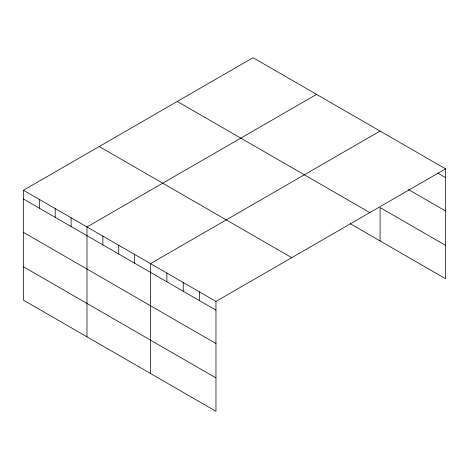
<?xml version="1.0" encoding="UTF-8"?>
<svg xmlns="http://www.w3.org/2000/svg" width="469" height="469" viewBox="0 0 469 469"><rect width="100%" height="100%" fill="white"/><g stroke="black" fill="none" stroke-linecap="round" stroke-linejoin="round"><path stroke-width="0.7" d="M23.45 190.262L215.963 301.409L215.963 411.29L23.45 300.142L23.45 190.262L253.037 57.71L445.55 168.858L445.55 278.738L350.161 223.666M316.563 94.392L86.982 226.937L86.982 336.818M380.095 131.068L150.508 263.619L150.508 373.5M215.963 301.409L445.55 168.858M437.999 173.243L445.55 177.599M408.417 189.54L445.55 210.974M445.55 245.363L380.095 207.574L380.095 240.949M177.27 101.451L369.789 212.598M99.211 146.521L291.73 257.669M23.45 199.003L215.963 310.15M23.45 232.378L215.963 343.525M23.45 266.767L215.963 377.914M199.601 291.958L199.601 300.705M183.238 282.514L183.238 291.255M166.87 273.064L166.87 281.81M134.626 254.45L134.626 263.191M118.745 245.281L118.745 254.022M102.863 236.112L102.863 244.853M71.095 217.768L71.095 226.515M55.213 208.599L55.213 217.346M39.332 199.431L39.332 208.177"/></g></svg>
